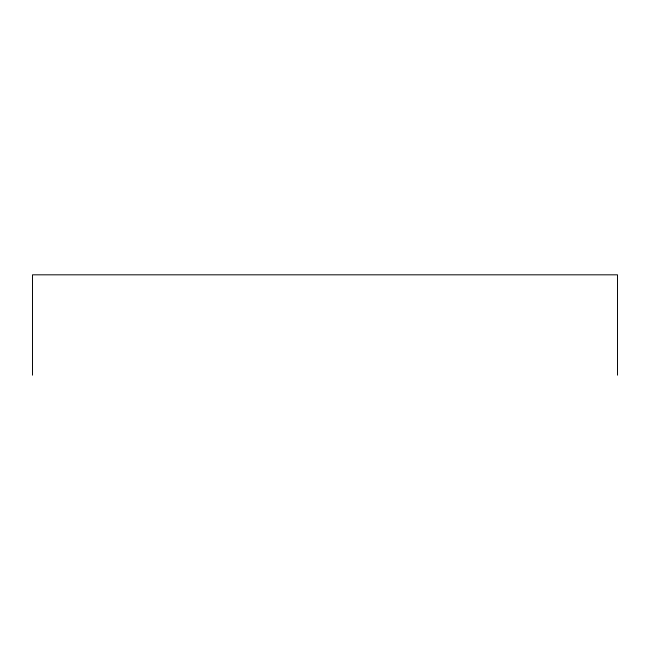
<?xml version="1.0" encoding="UTF-8"?>
<svg xmlns="http://www.w3.org/2000/svg" width="650" height="650" viewBox="0 0 650 650"><rect width="100%" height="100%" fill="white"/><g stroke="black" fill="none" stroke-linecap="round" stroke-linejoin="round"><path stroke-width="0.97" d="M617.5 375.18L617.5 274.82L32.5 274.82L32.5 375.18"/></g></svg>
